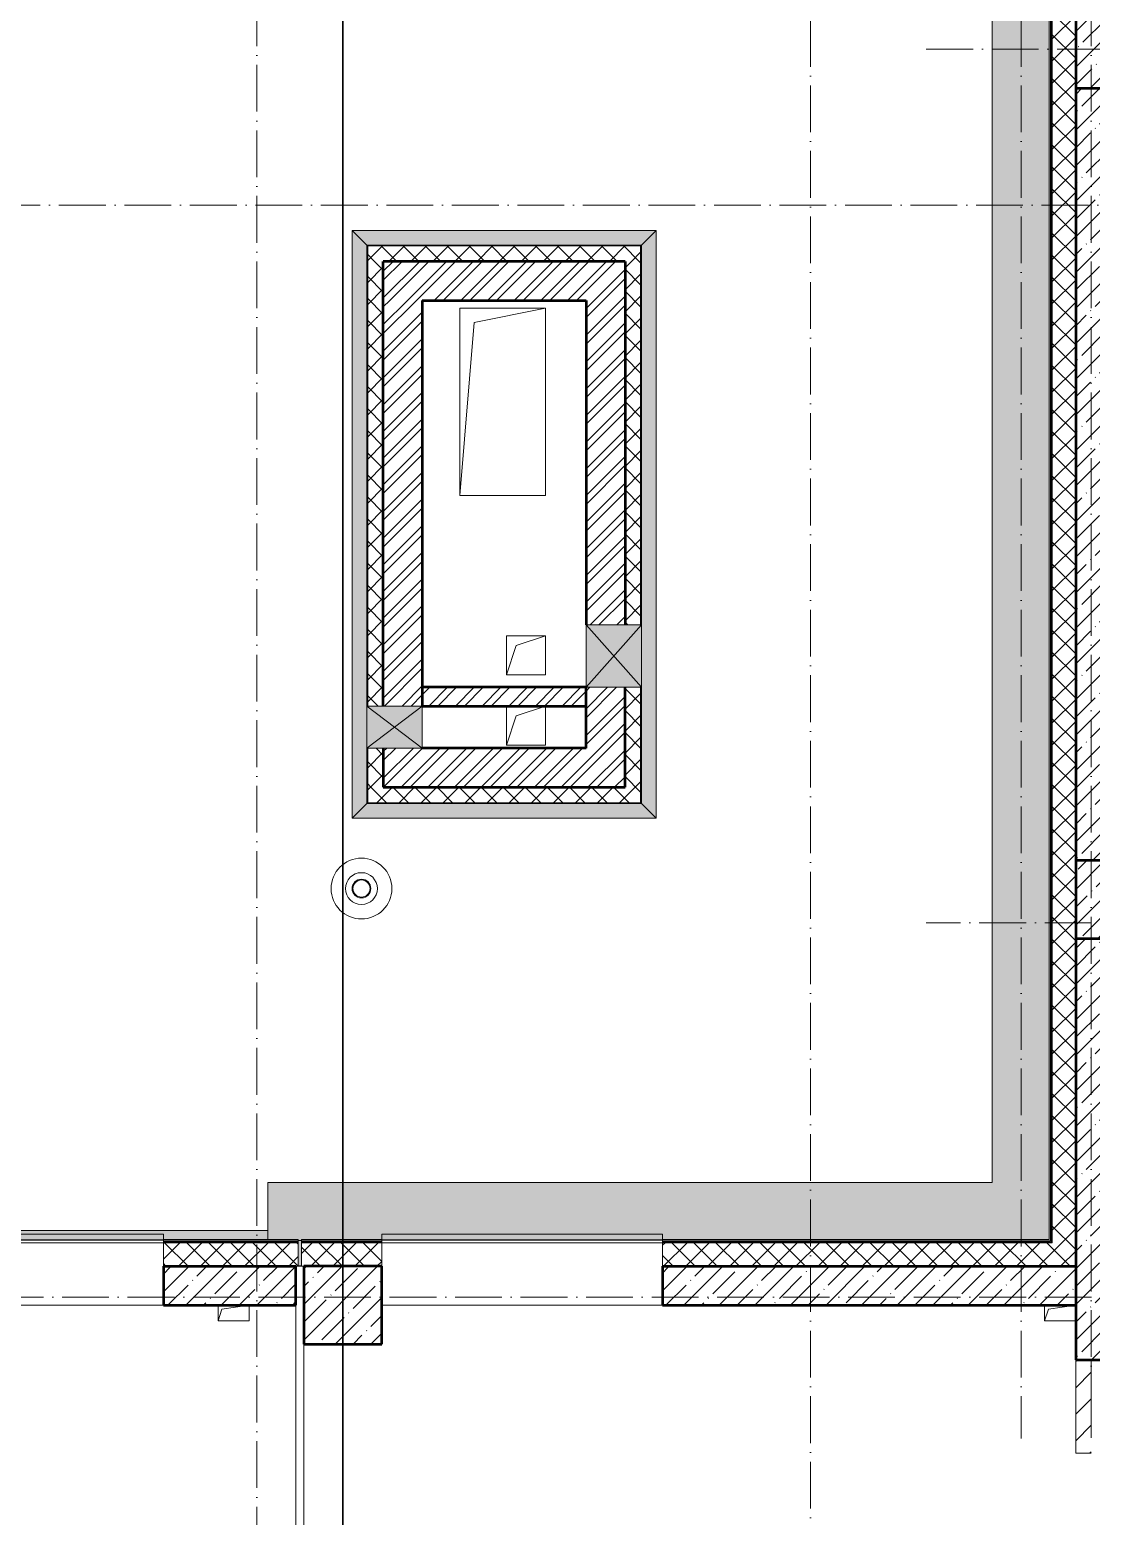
# Model space of a CAD drawing. Header units: millimetres. Extents: x -213536 to 1564669, y -45299 to 942238.
# Drawn here: x 27901 to 34708, y 525194 to 534722 of the extents above; entities that cross this region are included whole.
import ezdxf

# ---------------------------------------------------------------- set-up
doc = ezdxf.new("R2010")
doc.units = ezdxf.units.MM
doc.linetypes.add('50_200_ШТРИХ_1Т_ш5_п1_п1_', pattern=[700, 500, -100, 0, -100])
for name, color, linetype, lineweight in [('3.1) ЖБ окна 1.2 м', 102, 'Continuous', 30), ('3.3) Вычитаем ЖБбалки 0.4м -', 31, 'Continuous', 30), ('A-DETL-GENF-OTLN', 7, 'Continuous', 9), ('A-FLOR-____-OTLN', 7, 'Continuous', 9), ('A-GENM-____-OTLN', 7, 'Continuous', 9), ('A-GLAZ-____-OTLN', 7, 'Continuous', 9), ('A-WALL-____-MCUT-1', 7, 'Continuous', 9), ('A-WALL-____-MCUT-2', 7, 'Continuous', 50), ('A-WALL-____-OTLN', 7, 'Continuous', 9), ('A-WALL-____-PATT-1', 7, 'Continuous', 9), ('A-WALL-FNSH-MCUT-1', 7, 'Continuous', 9), ('S-COLS-____-MCUT', 7, 'Continuous', 50), ('S-COLS-____-OTLN', 7, 'Continuous', 9), ('S-GRID-____-OTLN-1', 7, '50_200_ШТРИХ_1Т_ш5_п1_п1_', 9)]:
    doc.layers.add(name, color=color, linetype=linetype, lineweight=lineweight)
doc.layers.add('A-GLAZ-____-OTLN-1', color=7, linetype='Continuous', lineweight=9, true_color=0xc0c0c0)
pattern_1 = [(45, (-15591.66, 459015.94), (-70.71068, 70.71068), []), (135, (-15591.66, 459015.94), (-70.71068, -70.71068), [])]
pattern_2 = [(45, (-15591.66, 459015.94), (-114.04925, 114.04925), []), (45, (-15477.61, 459015.94), (-114.04925, 114.04925), [201.612, -40.322, 3.353, -36.97])]
pattern_3 = [(45, (-15591.66, 459015.94), (-85.53659, 85.53659), []), (45, (-15534.64, 459015.94), (-85.53659, 85.53659), [])]

# ---------------------------------------------------------------- blocks, each defined once
blk = doc.blocks.new('BSC_Колонна _Прямоугольная - 500х800-V75-АР1_План отверстий 2 этажа в осях 1-64_Ю-ЯЯ')
at = {"layer": 'S-COLS-____-OTLN'}
h = blk.add_hatch(dxfattribs=at)
h.set_pattern_fill('FP_87', color=256, style=0, pattern_type=2)
h.set_pattern_definition([(315, (-75581.04, 50600), (114.04925, 114.04925), []), (315, (-75581.04, 50485.95), (114.04925, 114.04925), [201.613, -40.323, 3.353, -36.97])])
h.paths.add_polyline_path([(-250, -400), (250, -400), (250, 400), (-250, 400)], flags=0)
at = {"layer": 'S-COLS-____-MCUT'}
for p, q in [((250, 400), (-250, 400)), ((-250, 400), (-250, -400)), ((250, -400), (250, 400)), ((-250, -400), (250, -400))]:
    blk.add_line(p, q, dxfattribs=at)
blk = doc.blocks.new('BSC_Колонна _Прямоугольная - 500х800-V76-АР1_План отверстий 2 этажа в осях 1-64_Ю-ЯЯ')
at = {"layer": 'S-COLS-____-OTLN'}
h = blk.add_hatch(dxfattribs=at)
h.set_pattern_fill('FP_88', color=256, style=0, pattern_type=2)
h.set_pattern_definition([(315, (-70131.04, 50600), (114.04925, 114.04925), []), (315, (-70131.04, 50485.95), (114.04925, 114.04925), [201.613, -40.323, 3.353, -36.97])])
h.paths.add_polyline_path([(-250, -400), (250, -400), (250, 400), (-250, 400)], flags=0)
at = {"layer": 'S-COLS-____-MCUT'}
for p, q in [((250, 400), (-250, 400)), ((-250, 400), (-250, -400)), ((250, -400), (250, 400)), ((-250, -400), (250, -400))]:
    blk.add_line(p, q, dxfattribs=at)
blk = doc.blocks.new('BSC_Колонна _Прямоугольная - 500х500-V149-АР1_План отверстий 2 этажа в осях 1-64_Ю-ЯЯ')
at = {"layer": 'S-COLS-____-OTLN'}
h = blk.add_hatch(dxfattribs=at)
h.set_pattern_fill('FP_163', color=256, style=0, pattern_type=2)
h.set_pattern_definition([(45, (-45500, -67531.04), (-114.04925, 114.04925), []), (45, (-45385.95, -67531.04), (-114.04925, 114.04925), [201.613, -40.323, 3.353, -36.97])])
h.paths.add_polyline_path([(-250, -250), (250, -250), (250, 250), (-250, 250), (-250, 187.2)], flags=0)
at = {"layer": 'S-COLS-____-MCUT'}
for p, q in [((250, 250), (-250, 250)), ((-250, 250), (-250, -250)), ((250, -250), (250, 250)), ((-250, -250), (250, -250))]:
    blk.add_line(p, q, dxfattribs=at)
blk = doc.blocks.new('Отлив_СКБ - Отлив витража_СФТК-31884011-АР1_План отверстий 2 этажа в осях 1-64_Ю-ЯЯ')
at = {"layer": 'A-GLAZ-____-OTLN-1'}
for points in [[(1800, 2), (1800, 37), (0, 37), (0, 2), (1714.8, 2)], [(1714.8, 0), (1800, 0), (1800, 2), (0, 2), (0, 0)]]:
    blk.add_hatch(color=256, dxfattribs=at).paths.add_polyline_path(points, flags=0)
at = {"layer": 'A-GLAZ-____-OTLN'}
for p, q in [((0, 3), (0, 37)), ((1800, 37), (0, 37)), ((0, 2), (1800, 2)), ((1800, 37), (1800, 3)), ((1800, 0), (0, 0))]:
    blk.add_line(p, q, dxfattribs=at)
blk = doc.blocks.new('Кровельный аэратор - 143_Кровельный аэратор-15605992-АР1_План отверстий 2 этажа в осях 1-64_Ю-ЯЯ')
at = {"layer": 'A-GENM-____-OTLN'}
for radius, start, end in [(195, 360, 180), (101.9, 360, 180), (195, 180, 360), (101.9, 180, 360), (60, 360, 180), (60, 180, 360), (55, 360, 180), (55, 180, 360)]:
    blk.add_arc((0, 0), radius, start, end, dxfattribs=at)
blk = doc.blocks.new('Отлив_СКБ1 - Отлив_ТШ 50-30087073-АР1_План отверстий 2 этажа в осях 1-64_Ю-ЯЯ')
at = {"layer": 'A-GLAZ-____-OTLN-1'}
for points in [[(4965, 0), (4965, -2), (4985, -2), (4985, 0)], [(4965, -2), (4965, -165), (4985, -165), (4985, -2)], [(4965, -165), (4965, -170), (4450, -170), (4450, -204), (2650, -204), (2650, -170), (170, -170), (535, -535), (5180, -535), (5180, -170), (4985, -170), (4985, -165)]]:
    blk.add_hatch(color=256, dxfattribs=at).paths.add_polyline_path(points, flags=0)
at = {"layer": 'A-GLAZ-____-OTLN'}
for p, q in [((4965, 0), (4985, 0)), ((4985, -2), (4965, -2)), ((4985, -165), (4965, -165)), ((4985, -165), (4965, -165)), ((5180, -170), (5180, -535)), ((535, -535), (5180, -535))]:
    blk.add_line(p, q, dxfattribs=at)
blk = doc.blocks.new('Отлив_СКБ1 - Отлив_ТШ 50-30087418-АР1_План отверстий 2 этажа в осях 1-64_Ю-ЯЯ')
at = {"layer": 'A-GLAZ-____-OTLN-1'}
h = blk.add_hatch(color=256, dxfattribs=at)
h.paths.add_polyline_path([(17305, -170), (33.2, -170), (33.2, -535), (16940, -535), (17191.7, -283.3)], flags=0)
h.paths.add_polyline_path([(10.6, -283.3), (10.6, -170), (0, -170), (0, -535), (10.6, -535)], flags=0)
at = {"layer": 'A-GLAZ-____-OTLN'}
blk.add_line((33.2, -535), (16940, -535), dxfattribs=at)
blk = doc.blocks.new('AR_Отверстие прямоугольное _в плите_ - AR_Отверстие прямоугольное _в плите_-V171-АР1_План отверстий 2 этажа в осях 1-64_Ю-ЯЯ')
at = {"layer": 'A-GENM-____-OTLN'}
for p, q in [((-100, 50), (-100, -50)), ((-100, -50), (-75, 25)), ((-75, 25), (100, 50)), ((100, -50), (100, 50)), ((-100, -50), (100, -50))]:
    blk.add_line(p, q, dxfattribs=at)
blk = doc.blocks.new('AR_Отверстие прямоугольное _в плите_ - AR_Отверстие прямоугольное _в плите_-30510712-АР1_План отверстий 2 этажа в осях 1-64_Ю-ЯЯ')
at = {"layer": 'A-GENM-____-OTLN'}
for p, q in [((-100, 50), (-100, -50)), ((-100, -50), (-75, 25)), ((-75, 25), (100, 50)), ((-100, -50), (100, -50))]:
    blk.add_line(p, q, dxfattribs=at)
blk = doc.blocks.new('AR_Отверстие прямоугольное _в плите_ - AR_Отверстие прямоугольное _в плите_-V184-АР1_План отверстий 2 этажа в осях 1-64_Ю-ЯЯ')
at = {"layer": 'A-GENM-____-OTLN'}
for p, q in [((-125, 125), (-125, -125)), ((-62.5, 62.5), (125, 125)), ((125, -125), (125, 125)), ((-125, -125), (-62.5, 62.5)), ((-125, -125), (125, -125))]:
    blk.add_line(p, q, dxfattribs=at)
blk = doc.blocks.new('AR_Отверстие прямоугольное _в плите_ - AR_Отверстие прямоугольное _в плите_-V186-АР1_План отверстий 2 этажа в осях 1-64_Ю-ЯЯ')
at = {"layer": 'A-GENM-____-OTLN'}
for p, q in [((125, 125), (-125, 125)), ((-125, 125), (-125, -125)), ((-62.5, 62.5), (125, 125)), ((125, -125), (125, 125)), ((-125, -125), (-62.5, 62.5)), ((-125, -125), (125, -125))]:
    blk.add_line(p, q, dxfattribs=at)
blk = doc.blocks.new('AR_Отверстие прямоугольное _в плите_ - AR_Отверстие прямоугольное _в плите_-30602876-АР1_План отверстий 2 этажа в осях 1-64_Ю-ЯЯ')
at = {"layer": 'A-GENM-____-OTLN'}
for p, q in [((275, 600), (-275, 600)), ((-275, 600), (-275, -600)), ((-183.3, 508.3), (275, 600)), ((275, -600), (275, 600)), ((-275, -600), (-183.3, 508.3)), ((-275, -600), (275, -600))]:
    blk.add_line(p, q, dxfattribs=at)
blk = doc.blocks.new('AR_Отверстие прямоугольное _в стене__БезПР - AR_Отверстие прямоугольное _в стене__БезПР-31944103-АР1_План отверстий 2 этажа в осях 1-64_Ю-ЯЯ')
at = {"layer": 'A-GLAZ-____-OTLN'}
blk.add_hatch(color=256, dxfattribs=at).paths.add_polyline_path([(-135, 230), (-135, -125), (135, -125), (135, 230)], flags=0)
at = {"layer": 'A-DETL-GENF-OTLN'}
for p, q in [((-135, -125), (-135, 230)), ((-135, 230), (135, 230)), ((135, 230), (-135, -125)), ((-135, 230), (135, -125)), ((135, 230), (-135, 230)), ((-135, 230), (-135, -125)), ((135, 230), (135, -125)), ((135, -125), (135, 230)), ((135, -125), (-135, -125)), ((-135, -125), (135, -125))]:
    blk.add_line(p, q, dxfattribs=at)
blk = doc.blocks.new('AR_Отверстие прямоугольное _в стене_ - AR_Отверстие прямоугольное _в стене__ОВ-32491768-АР1_План отверстий 2 этажа в осях 1-64_Ю-ЯЯ')
at = {"layer": 'A-GLAZ-____-OTLN'}
blk.add_hatch(color=256, dxfattribs=at).paths.add_polyline_path([(200, 230), (-200, 230), (-200, -125), (200, -125)], flags=0)
at = {"layer": 'A-DETL-GENF-OTLN'}
for p, q in [((-200, -125), (-200, 230)), ((-200, 230), (200, 230)), ((200, 230), (-200, -125)), ((-200, 230), (200, -125)), ((200, 230), (-200, 230)), ((-200, 230), (-200, -125)), ((200, 230), (200, -125)), ((200, -125), (200, 230)), ((200, -125), (-200, -125)), ((-200, -125), (200, -125))]:
    blk.add_line(p, q, dxfattribs=at)
blk = doc.blocks.new('Отлив_СКБ1 - Отлив_Шахты-32492919-АР1_План отверстий 2 этажа в осях 1-64_Ю-ЯЯ')
at = {"layer": 'A-GLAZ-____-OTLN-1'}
blk.add_hatch(color=256, dxfattribs=at).paths.add_polyline_path([(1653, 103), (1749, 199), (-199, 199), (-103, 103), (-103, 105), (1653, 105)], flags=0)
at = {"layer": 'A-GLAZ-____-OTLN'}
for p, q in [((-103, 103), (-199, 199)), ((1749, 199), (-199, 199)), ((1749, 199), (1653, 103))]:
    blk.add_line(p, q, dxfattribs=at)
blk = doc.blocks.new('Отлив_СКБ1 - Отлив_Шахты-32489101-АР1_План отверстий 2 этажа в осях 1-64_Ю-ЯЯ')
at = {"layer": 'A-GLAZ-____-OTLN-1'}
blk.add_hatch(color=256, dxfattribs=at).paths.add_polyline_path([(3569, 199), (-199, 199), (-103, 103), (-103, 105), (3473, 105), (3473, 103), (3475, 105)], flags=0)
at = {"layer": 'A-GLAZ-____-OTLN'}
for p, q in [((-103, 103), (-199, 199)), ((3569, 199), (-199, 199)), ((3569, 199), (3473, 103))]:
    blk.add_line(p, q, dxfattribs=at)
blk = doc.blocks.new('Отлив_СКБ1 - Отлив_Фасады на кровле-32719942-АР1_План отверстий 2 этажа в осях 1-64_Ю-ЯЯ')
at = {"layer": 'A-GLAZ-____-OTLN-1'}
blk.add_hatch(color=256, dxfattribs=at).paths.add_polyline_path([(18850, 170), (18850, 204), (20650, 204), (20650, 170), (21320, 170), (21320, 228), (228, 228), (170, 170), (2850, 170), (2850, 204), (4650, 204), (4650, 170), (6050, 170), (6050, 204), (7850, 204), (7850, 170), (9250, 170), (9250, 204), (11050, 204), (11050, 170), (12450, 170), (12450, 204), (14250, 204), (14250, 170), (15650, 170), (15650, 204), (17450, 204), (17450, 170), (18704.8, 170)], flags=0)
at = {"layer": 'A-GLAZ-____-OTLN'}
blk.add_line((21320, 228), (228, 228), dxfattribs=at)
blk = doc.blocks.new('2этаж')
at = {"layer": 'S-GRID-____-OTLN-1', "color": 251, "ltscale": 0.6, "true_color": 0x636466}
for p, q in [((29908.3, 549908.8), (29908.3, 512083.3)), ((32908.3, 549908.8), (32908.3, 511907.5)), ((34258.3, 549908.8), (34258.3, 525691.4)), ((29358.3, 549620.5), (29358.3, 511907.5)), ((34708.3, 549620.5), (34708.3, 525691.4)), ((33650.4, 534597), (88482.7, 534597)), ((18845.8, 533597), (88482.7, 533597)), ((88482.7, 528997), (33650.4, 528997)), ((88482.7, 526597), (-20260.4, 526597))]:
    blk.add_line(p, q, dxfattribs=at)

msp = doc.modelspace()

# ---------------------------------------------------------------- hatches: boundary and pattern name
at = {"layer": 'A-WALL-____-PATT-1'}
h = msp.add_hatch(dxfattribs=at)
h.set_pattern_fill('FP_1', color=256, style=0, pattern_type=2)
h.set_pattern_definition(pattern_1)
h.paths.add_polyline_path([(34458.3, 526797), (34608.3, 526797), (34608.3, 544927), (34458.3, 544927), (34458.3, 526947)], flags=0)
h = msp.add_hatch(dxfattribs=at)
h.set_pattern_fill('FP_13', color=256, style=0, pattern_type=2)
h.set_pattern_definition(pattern_2)
h.paths.add_polyline_path([(34858.3, 529397), (34858.3, 534347), (34608.3, 534347), (34608.3, 529397)], flags=0)
h = msp.add_hatch(dxfattribs=at)
h.set_pattern_fill('FP_1', color=256, style=0, pattern_type=2)
h.set_pattern_definition(pattern_1)
h.paths.add_polyline_path([(31718.3, 533237), (31818.3, 533237), (31818.3, 533337), (30068.3, 533337), (30068.3, 533237), (31231.9, 533237)], flags=0)
h = msp.add_hatch(dxfattribs=at)
h.set_pattern_fill('FP_1', color=256, style=0, pattern_type=2)
h.set_pattern_definition(pattern_1)
h.paths.add_polyline_path([(30168.3, 529867), (30168.3, 530117), (30068.3, 530117), (30068.3, 529867)], flags=0)
h.paths.add_polyline_path([(30068.3, 530387), (30168.3, 530387), (30168.3, 533237), (30068.3, 533237), (30068.3, 530770.2)], flags=0)
h = msp.add_hatch(dxfattribs=at)
h.set_pattern_fill('FP_3', color=256, style=0, pattern_type=2)
h.set_pattern_definition(pattern_3)
h.paths.add_polyline_path([(30348.2, 532987), (31718.3, 532987), (31718.3, 533237), (30168.3, 533237), (30168.3, 532987)], flags=0)
h = msp.add_hatch(dxfattribs=at)
h.set_pattern_fill('FP_1', color=256, style=0, pattern_type=2)
h.set_pattern_definition(pattern_1)
h.paths.add_polyline_path([(31718.3, 529767), (31818.3, 529767), (31818.3, 530507), (31718.3, 530507), (31718.3, 529867)], flags=0)
h.paths.add_polyline_path([(31818.3, 530907), (31818.3, 533237), (31718.3, 533237), (31718.3, 530907), (31782.9, 530907)], flags=0)
h = msp.add_hatch(dxfattribs=at)
h.set_pattern_fill('FP_3', color=256, style=0, pattern_type=2)
h.set_pattern_definition(pattern_3)
h.paths.add_polyline_path([(30348.2, 530387), (30418.3, 530387), (30418.3, 532987), (30168.3, 532987), (30168.3, 530387)], flags=0)
h = msp.add_hatch(dxfattribs=at)
h.set_pattern_fill('FP_3', color=256, style=0, pattern_type=2)
h.set_pattern_definition(pattern_3)
h.paths.add_polyline_path([(31673.8, 529867), (31718.3, 529867), (31718.3, 530507), (31468.3, 530507), (31468.3, 529867)], flags=0)
h.paths.add_polyline_path([(31468.3, 530907), (31718.3, 530907), (31718.3, 532987), (31468.3, 532987), (31468.3, 532384.7)], flags=0)
h = msp.add_hatch(dxfattribs=at)
h.set_pattern_fill('FP_3', color=256, style=0, pattern_type=2)
h.set_pattern_definition(pattern_3)
h.paths.add_polyline_path([(31468.3, 530387), (31468.3, 530507), (30418.3, 530507), (30418.3, 530387), (31231.9, 530387)], flags=0)
h = msp.add_hatch(dxfattribs=at)
h.set_pattern_fill('FP_3', color=256, style=0, pattern_type=2)
h.set_pattern_definition(pattern_3)
h.paths.add_polyline_path([(30348.2, 529867), (31468.3, 529867), (31468.3, 530117), (30168.3, 530117), (30168.3, 529867)], flags=0)
h = msp.add_hatch(dxfattribs=at)
h.set_pattern_fill('FP_1', color=256, style=0, pattern_type=2)
h.set_pattern_definition(pattern_1)
h.paths.add_polyline_path([(31231.9, 529767), (31718.3, 529767), (31718.3, 529867), (30068.3, 529867), (30068.3, 529767), (30348.2, 529767)], flags=0)
h = msp.add_hatch(dxfattribs=at)
h.set_pattern_fill('FP_13', color=256, style=0, pattern_type=2)
h.set_pattern_definition(pattern_2)
h.paths.add_polyline_path([(34858.3, 526197), (34858.3, 528897), (34608.3, 528897), (34608.3, 526197), (34766.9, 526197)], flags=0)
h = msp.add_hatch(dxfattribs=at)
h.set_pattern_fill('FP_1', color=256, style=0, pattern_type=2)
h.set_pattern_definition(pattern_1)
h.paths.add_polyline_path([(29608.3, 526797), (29623.3, 526797), (29623.3, 526947), (28758.3, 526947), (28758.3, 526797), (29464.4, 526797)], flags=0)
h.paths.add_polyline_path([(25929.4, 526797), (26958.3, 526797), (26958.3, 526947), (25558.3, 526947), (25558.3, 526803), (25633.3, 526803), (25633.3, 526797)], flags=0)
h.paths.add_polyline_path([(23658.3, 526797), (23683.3, 526797), (23683.3, 526803), (23758.3, 526803), (23758.3, 526947), (22358.3, 526947), (22358.3, 526803), (22433.3, 526803), (22433.3, 526797), (23278.2, 526797)], flags=0)
h.paths.add_polyline_path([(19743.2, 526797), (20483.3, 526797), (20483.3, 526803), (20558.3, 526803), (20558.3, 526947), (19158.3, 526947), (19158.3, 526803), (19233.3, 526803), (19233.3, 526797)], flags=0)
h.paths.add_polyline_path([(17283.3, 526797), (17283.3, 526803), (17358.3, 526803), (17358.3, 526947), (15958.3, 526947), (15958.3, 526803), (16033.3, 526803), (16033.3, 526797), (17091.9, 526797)], flags=0)
h.paths.add_polyline_path([(14083.3, 526797), (14083.3, 526803), (14158.3, 526803), (14158.3, 526947), (12758.3, 526947), (12758.3, 526803), (12833.3, 526803), (12833.3, 526797), (13658.3, 526797)], flags=0)
h.paths.add_polyline_path([(10883.3, 526797), (10883.3, 526803), (10958.3, 526803), (10958.3, 526947), (8108.3, 526947), (8108.3, 526797), (9138.2, 526797)], flags=0)
h = msp.add_hatch(dxfattribs=at)
h.set_pattern_fill('FP_1', color=256, style=0, pattern_type=2)
h.set_pattern_definition(pattern_1)
h.paths.add_polyline_path([(33883.2, 526797), (34458.3, 526797), (34458.3, 526947), (31958.3, 526947), (31958.3, 526797)], flags=0)
h.paths.add_polyline_path([(29906.3, 526797), (30158.3, 526797), (30158.3, 526947), (29643.3, 526947), (29643.3, 526797), (29685.4, 526797)], flags=0)
h = msp.add_hatch(dxfattribs=at)
h.set_pattern_fill('FP_13', color=256, style=0, pattern_type=2)
h.set_pattern_definition(pattern_2)
h.paths.add_polyline_path([(29464.4, 526547), (29608.3, 526547), (29608.3, 526797), (28758.3, 526797), (28758.3, 526547)], flags=0)
h = msp.add_hatch(dxfattribs=at)
h.set_pattern_fill('FP_13', color=256, style=0, pattern_type=2)
h.set_pattern_definition(pattern_2)
h.paths.add_polyline_path([(34608.3, 526547), (34608.3, 526797), (31958.3, 526797), (31958.3, 526547), (33883.2, 526547)], flags=0)
h = msp.add_hatch(dxfattribs=at)
h.set_pattern_fill('FP_4', color=256, style=0, pattern_type=2)
h.set_pattern_definition([(45, (-15591.66, 459015.94), (-84.85281, 84.85281), [])])
h.paths.add_polyline_path([(34708.3, 525597), (34708.3, 526197), (34608.3, 526197), (34608.3, 525597)], flags=0)

# ---------------------------------------------------------------- linework, layer by layer
at = {"layer": '3.3) Вычитаем ЖБбалки 0.4м -'}
msp.add_lwpolyline([(58491.8, 514313.4), (29908.3, 514313.4), (29908.3, 549908.8), (58491.8, 549908.8)], close=True, dxfattribs=at)
at = {"layer": 'A-FLOR-____-OTLN'}
for p, q in [((30658.3, 532937), (31208.3, 532937)), ((30658.3, 531737), (30658.3, 532937)), ((31208.3, 532937), (31208.3, 531737)), ((31208.3, 531737), (30658.3, 531737)), ((30958.3, 530837), (31208.3, 530837)), ((30958.3, 530587), (30958.3, 530837)), ((31208.3, 530837), (31208.3, 530587)), ((31208.3, 530587), (30958.3, 530587)), ((30958.3, 530137), (30958.3, 530387)), ((31208.3, 530387), (31208.3, 530137)), ((31208.3, 530137), (30958.3, 530137)), ((29608.3, 522197), (29608.3, 526547)), ((29658.3, 526297), (29658.3, 522197))]:
    msp.add_line(p, q, dxfattribs=at)
at = {"layer": 'A-WALL-____-MCUT-1'}
for p, q in [((34446.3, 544947), (34446.3, 526959)), ((34452.3, 544947), (34452.3, 526953)), ((30065.3, 533342), (30063.3, 533342)), ((30063.3, 533342), (30063.3, 533340)), ((31823.3, 533340), (30063.3, 533340)), ((30065.3, 533337), (30063.3, 533337)), ((30065.3, 533342), (30065.3, 530387)), ((31818.3, 533337), (30068.3, 533337)), ((30068.3, 533337), (30068.3, 530387)), ((31818.3, 530907), (31818.3, 533337)), ((31823.3, 533342), (31821.3, 533342)), ((31821.3, 530907), (31821.3, 533342)), ((31823.3, 533337), (31821.3, 533337)), ((31823.3, 533340), (31823.3, 533342)), ((31818.3, 529767), (31818.3, 530507)), ((31821.3, 529762), (31821.3, 530507)), ((30065.3, 530117), (30065.3, 529762)), ((30068.3, 530117), (30068.3, 529767)), ((30063.3, 529767), (30065.3, 529767)), ((30063.3, 529764), (31823.3, 529764)), ((30063.3, 529764), (30063.3, 529762)), ((30063.3, 529762), (30065.3, 529762)), ((30068.3, 529767), (31818.3, 529767)), ((31818.3, 529764), (31818.3, 529762)), ((31821.3, 529762), (31823.3, 529762)), ((31823.3, 529762), (31823.3, 529764)), ((29623.3, 526959), (28758.3, 526959)), ((29623.3, 526953), (28758.3, 526953)), ((28758.3, 526947), (28758.3, 526797)), ((29623.3, 526797), (29623.3, 526947)), ((30158.3, 526959), (29643.3, 526959)), ((30158.3, 526953), (29643.3, 526953)), ((29643.3, 526947), (29643.3, 526797)), ((30158.3, 526797), (30158.3, 526947)), ((34446.3, 526959), (31958.3, 526959)), ((34452.3, 526953), (31958.3, 526953)), ((31958.3, 526947), (31958.3, 526947)), ((31958.3, 526947), (31958.3, 526797)), ((29608.3, 526797), (29623.3, 526797)), ((29643.3, 526797), (29658.3, 526797))]:
    msp.add_line(p, q, dxfattribs=at)
at = {"layer": 'A-WALL-____-MCUT-2'}
for p, q in [((34608.3, 534347), (34608.3, 529397)), ((31718.3, 533237), (30168.3, 533237)), ((30168.3, 530387), (30168.3, 533237)), ((31718.3, 533237), (31718.3, 530907)), ((30418.3, 532987), (31468.3, 532987)), ((30418.3, 532987), (30418.3, 530387)), ((31468.3, 532987), (31468.3, 530907)), ((31468.3, 530507), (30418.3, 530507)), ((31468.3, 530117), (31468.3, 530507)), ((31718.3, 529867), (31718.3, 530507)), ((30418.3, 530387), (31468.3, 530387)), ((30168.3, 530117), (30168.3, 529867)), ((31468.3, 530117), (30418.3, 530117)), ((30168.3, 529867), (31718.3, 529867)), ((34608.3, 528897), (34608.3, 526197)), ((28758.3, 526797), (29608.3, 526797)), ((28758.3, 526797), (28758.3, 526547)), ((29608.3, 526547), (29608.3, 526797)), ((31958.3, 526797), (34608.3, 526797)), ((31958.3, 526797), (31958.3, 526547)), ((28758.3, 526547), (29608.3, 526547)), ((31958.3, 526547), (34608.3, 526547)), ((34608.3, 526197), (37558.3, 526197))]:
    msp.add_line(p, q, dxfattribs=at)
at = {"layer": 'A-WALL-____-OTLN'}
for p, q in [((26958.3, 526947), (28758.3, 526947)), ((30158.3, 526947), (31958.3, 526947)), ((28758.3, 526547), (26958.3, 526547)), ((31958.3, 526547), (30158.3, 526547))]:
    msp.add_line(p, q, dxfattribs=at)
at = {"layer": 'A-WALL-FNSH-MCUT-1'}
for p, q in [((34458.3, 526947), (34458.3, 544947)), ((34438.3, 544310), (34438.3, 526967)), ((30063.3, 533340), (30063.3, 530387)), ((31821.3, 533342), (30065.3, 533342)), ((31823.3, 530907), (31823.3, 533340)), ((31823.3, 529764), (31823.3, 530507)), ((30063.3, 530117), (30063.3, 529764)), ((30065.3, 529762), (31821.3, 529762)), ((29623.3, 526967), (28758.3, 526967)), ((28758.3, 526967), (28758.3, 526947)), ((28758.3, 526947), (29623.3, 526947)), ((29623.3, 526947), (29623.3, 526967)), ((30158.3, 526967), (29643.3, 526967)), ((29643.3, 526967), (29643.3, 526947)), ((29643.3, 526947), (30158.3, 526947)), ((30158.3, 526947), (30158.3, 526967)), ((34438.3, 526967), (31958.3, 526967)), ((31958.3, 526967), (31958.3, 526947)), ((31958.3, 526947), (34458.3, 526947)), ((34608.3, 526197), (34608.3, 525597)), ((34708.3, 525697), (34708.3, 526197)), ((34608.3, 525597), (34708.3, 525597))]:
    msp.add_line(p, q, dxfattribs=at)

# ---------------------------------------------------------------- block references
at = {"layer": '3.1) ЖБ окна 1.2 м'}
msp.add_blockref('2этаж', (0, 0), dxfattribs=at)
at = {"layer": 'A-GENM-____-OTLN'}
for name, p in [('AR_Отверстие прямоугольное _в плите_ - AR_Отверстие прямоугольное _в плите_-30602876-АР1_План отверстий 2 этажа в осях 1-64_Ю-ЯЯ', (30933.3, 532337)), ('AR_Отверстие прямоугольное _в плите_ - AR_Отверстие прямоугольное _в плите_-V186-АР1_План отверстий 2 этажа в осях 1-64_Ю-ЯЯ', (31083.3, 530712)), ('AR_Отверстие прямоугольное _в плите_ - AR_Отверстие прямоугольное _в плите_-V184-АР1_План отверстий 2 этажа в осях 1-64_Ю-ЯЯ', (31083.3, 530262)), ('Кровельный аэратор - 143_Кровельный аэратор-15605992-АР1_План отверстий 2 этажа в осях 1-64_Ю-ЯЯ', (30028.3, 529217)), ('AR_Отверстие прямоугольное _в плите_ - AR_Отверстие прямоугольное _в плите_-V171-АР1_План отверстий 2 этажа в осях 1-64_Ю-ЯЯ', (29208.3, 526497)), ('AR_Отверстие прямоугольное _в плите_ - AR_Отверстие прямоугольное _в плите_-30510712-АР1_План отверстий 2 этажа в осях 1-64_Ю-ЯЯ', (34508.3, 526497))]:
    msp.add_blockref(name, p, dxfattribs=at)
at = {"layer": 'A-GLAZ-____-OTLN'}
for name, p, rotation in [('Отлив_СКБ1 - Отлив_ТШ 50-30087418-АР1_План отверстий 2 этажа в осях 1-64_Ю-ЯЯ', (34608.3, 544272), 269.999999999998), ('Отлив_СКБ1 - Отлив_Шахты-32489101-АР1_План отверстий 2 этажа в осях 1-64_Ю-ЯЯ', (30168.3, 529867), 89.99999999999986), ('Отлив_СКБ1 - Отлив_Шахты-32489101-АР1_План отверстий 2 этажа в осях 1-64_Ю-ЯЯ', (31718.3, 533237), 269.9999999999998), ('AR_Отверстие прямоугольное _в стене_ - AR_Отверстие прямоугольное _в стене__ОВ-32491768-АР1_План отверстий 2 этажа в осях 1-64_Ю-ЯЯ', (31593.3, 530707), 270), ('AR_Отверстие прямоугольное _в стене__БезПР - AR_Отверстие прямоугольное _в стене__БезПР-31944103-АР1_План отверстий 2 этажа в осях 1-64_Ю-ЯЯ', (30293.3, 530252), 90), ('Отлив_СКБ1 - Отлив_Шахты-32492919-АР1_План отверстий 2 этажа в осях 1-64_Ю-ЯЯ', (31718.3, 529867), 180), ('Отлив_СКБ1 - Отлив_ТШ 50-30087073-АР1_План отверстий 2 этажа в осях 1-64_Ю-ЯЯ', (34608.3, 526797), 180)]:
    msp.add_blockref(name, p, dxfattribs=dict(at, rotation=rotation))
for name, p in [('Отлив_СКБ1 - Отлив_Шахты-32492919-АР1_План отверстий 2 этажа в осях 1-64_Ю-ЯЯ', (30168.3, 533237)), ('Отлив_СКБ1 - Отлив_Фасады на кровле-32719942-АР1_План отверстий 2 этажа в осях 1-64_Ю-ЯЯ', (8108.3, 526797)), ('Отлив_СКБ - Отлив витража_СФТК-31884011-АР1_План отверстий 2 этажа в осях 1-64_Ю-ЯЯ', (26958.3, 526964)), ('Отлив_СКБ - Отлив витража_СФТК-31884011-АР1_План отверстий 2 этажа в осях 1-64_Ю-ЯЯ', (30158.3, 526964))]:
    msp.add_blockref(name, p, dxfattribs=at)
at = {"layer": 'S-COLS-____-OTLN', "rotation": 89.9999999999999}
for name, p in [('BSC_Колонна _Прямоугольная - 500х800-V75-АР1_План отверстий 2 этажа в осях 1-64_Ю-ЯЯ', (35008.3, 534597)), ('BSC_Колонна _Прямоугольная - 500х800-V76-АР1_План отверстий 2 этажа в осях 1-64_Ю-ЯЯ', (35008.3, 529147))]:
    msp.add_blockref(name, p, dxfattribs=at)
at = {"layer": 'S-COLS-____-OTLN'}
msp.add_blockref('BSC_Колонна _Прямоугольная - 500х500-V149-АР1_План отверстий 2 этажа в осях 1-64_Ю-ЯЯ', (29908.3, 526547), dxfattribs=at)

doc.saveas('drawing.dxf')
